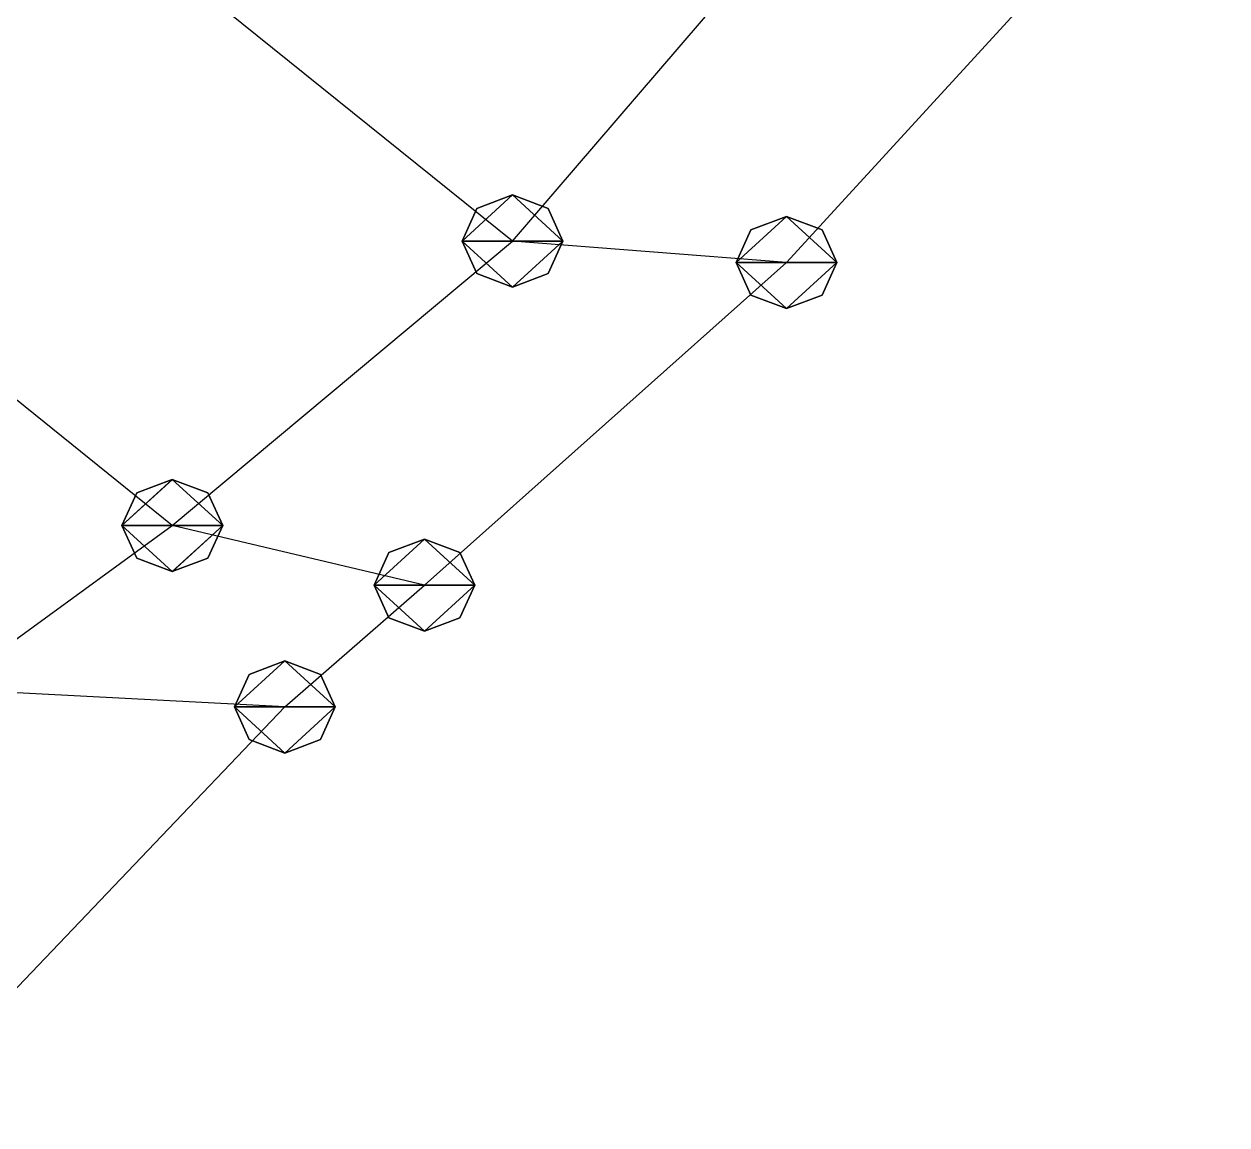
# Model space of a CAD drawing. Header units: metres. Extents: x -61 to 61, y -50 to 61.
# Drawn here: x 27.99 to 51.89, y -30.72 to -8.86 of the extents above; entities that cross this region are included whole.
import ezdxf

# ---------------------------------------------------------------- set-up
doc = ezdxf.new("R2010")
doc.units = ezdxf.units.M

msp = doc.modelspace()

# ---------------------------------------------------------------- linework, layer by layer
for p, q in [((43.13606, -13.591709, -204.21805), (51.88676, -4.0426865, -206.20111)), ((37.693893, -13.165009, -194.91241), (45.202286, -4.4221497, -196.72389)), ((37.693893, -13.165009, -194.91241), (29.811018, -6.824978, -191.51657)), ((30.937983, -18.816143, -202.59323), (22.653713, -12.145962, -199.07352)), ((37.693893, -12.250803, -195.31767), (36.986786, -12.518568, -195.19897)), ((37.693893, -12.250803, -195.31767), (36.986786, -12.518568, -195.19897)), ((38.401, -12.518568, -195.19897), (37.693893, -12.250803, -195.31767)), ((38.401, -12.518568, -195.19897), (37.693893, -12.250803, -195.31767)), ((36.986786, -12.518568, -195.19897), (36.693893, -13.165009, -194.91241)), ((36.986786, -12.518568, -195.19897), (36.693893, -13.165009, -194.91241)), ((38.693893, -13.165009, -194.91241), (38.401, -12.518568, -195.19897)), ((38.693893, -13.165009, -194.91241), (38.401, -12.518568, -195.19897)), ((43.13606, -12.677504, -204.6233), (42.42895, -12.945269, -204.50461)), ((43.13606, -12.677504, -204.6233), (42.42895, -12.945269, -204.50461)), ((43.843166, -12.945269, -204.50461), (43.13606, -12.677504, -204.6233)), ((43.843166, -12.945269, -204.50461), (43.13606, -12.677504, -204.6233)), ((42.42895, -12.945269, -204.50461), (42.13606, -13.591709, -204.21805)), ((42.42895, -12.945269, -204.50461), (42.13606, -13.591709, -204.21805)), ((44.13606, -13.591709, -204.21805), (43.843166, -12.945269, -204.50461)), ((44.13606, -13.591709, -204.21805), (43.843166, -12.945269, -204.50461)), ((30.937983, -18.816143, -202.59323), (37.693893, -13.165009, -194.91241)), ((36.693893, -13.165009, -194.91241), (36.986786, -13.811449, -194.62585)), ((36.693893, -13.165009, -194.91241), (36.986786, -13.811449, -194.62585)), ((43.13606, -13.591709, -204.21805), (37.693893, -13.165009, -194.91241)), ((38.401, -13.811449, -194.62585), (38.693893, -13.165009, -194.91241)), ((38.401, -13.811449, -194.62585), (38.693893, -13.165009, -194.91241)), ((35.944374, -20.002192, -212.99754), (43.13606, -13.591709, -204.21805)), ((42.13606, -13.591709, -204.21805), (42.42895, -14.23815, -203.93149)), ((42.13606, -13.591709, -204.21805), (42.42895, -14.23815, -203.93149)), ((43.843166, -14.23815, -203.93149), (44.13606, -13.591709, -204.21805)), ((43.843166, -14.23815, -203.93149), (44.13606, -13.591709, -204.21805)), ((36.986786, -13.811449, -194.62585), (37.693893, -14.079214, -194.50716)), ((36.986786, -13.811449, -194.62585), (37.693893, -14.079214, -194.50716)), ((37.693893, -14.079214, -194.50716), (38.401, -13.811449, -194.62585)), ((37.693893, -14.079214, -194.50716), (38.401, -13.811449, -194.62585)), ((42.42895, -14.23815, -203.93149), (43.13606, -14.505915, -203.81279)), ((42.42895, -14.23815, -203.93149), (43.13606, -14.505915, -203.81279)), ((43.13606, -14.505915, -203.81279), (43.843166, -14.23815, -203.93149)), ((43.13606, -14.505915, -203.81279), (43.843166, -14.23815, -203.93149)), ((30.937983, -17.901937, -202.99849), (30.230875, -18.169703, -202.87979)), ((30.937983, -17.901937, -202.99849), (30.230875, -18.169703, -202.87979)), ((31.64509, -18.169703, -202.87979), (30.937983, -17.901937, -202.99849)), ((31.64509, -18.169703, -202.87979), (30.937983, -17.901937, -202.99849)), ((30.230875, -18.169703, -202.87979), (29.937983, -18.816143, -202.59323)), ((30.230875, -18.169703, -202.87979), (29.937983, -18.816143, -202.59323)), ((31.937983, -18.816143, -202.59323), (31.64509, -18.169703, -202.87979)), ((31.937983, -18.816143, -202.59323), (31.64509, -18.169703, -202.87979)), ((26.47131, -22.067352, -213.372), (30.937983, -18.816143, -202.59323)), ((29.937983, -18.816143, -202.59323), (30.230875, -19.462584, -202.30667)), ((29.937983, -18.816143, -202.59323), (30.230875, -19.462584, -202.30667)), ((35.944374, -20.002192, -212.99754), (30.937983, -18.816143, -202.59323)), ((31.64509, -19.462584, -202.30667), (31.937983, -18.816143, -202.59323)), ((31.64509, -19.462584, -202.30667), (31.937983, -18.816143, -202.59323)), ((35.944374, -19.087986, -213.4028), (35.237267, -19.355751, -213.2841)), ((35.944374, -19.087986, -213.4028), (35.237267, -19.355751, -213.2841)), ((36.65148, -19.355751, -213.2841), (35.944374, -19.087986, -213.4028)), ((36.65148, -19.355751, -213.2841), (35.944374, -19.087986, -213.4028)), ((30.230875, -19.462584, -202.30667), (30.937983, -19.730349, -202.18797)), ((30.230875, -19.462584, -202.30667), (30.937983, -19.730349, -202.18797)), ((30.937983, -19.730349, -202.18797), (31.64509, -19.462584, -202.30667)), ((30.937983, -19.730349, -202.18797), (31.64509, -19.462584, -202.30667)), ((35.237267, -19.355751, -213.2841), (34.944374, -20.002192, -212.99754)), ((35.237267, -19.355751, -213.2841), (34.944374, -20.002192, -212.99754)), ((36.944374, -20.002192, -212.99754), (36.65148, -19.355751, -213.2841)), ((36.944374, -20.002192, -212.99754), (36.65148, -19.355751, -213.2841)), ((33.171944, -22.421211, -228.02823), (35.944374, -20.002192, -212.99754)), ((34.944374, -20.002192, -212.99754), (35.237267, -20.648632, -212.71098)), ((34.944374, -20.002192, -212.99754), (35.237267, -20.648632, -212.71098)), ((36.65148, -20.648632, -212.71098), (36.944374, -20.002192, -212.99754)), ((36.65148, -20.648632, -212.71098), (36.944374, -20.002192, -212.99754)), ((35.237267, -20.648632, -212.71098), (35.944374, -20.916397, -212.59229)), ((35.237267, -20.648632, -212.71098), (35.944374, -20.916397, -212.59229)), ((35.944374, -20.916397, -212.59229), (36.65148, -20.648632, -212.71098)), ((35.944374, -20.916397, -212.59229), (36.65148, -20.648632, -212.71098)), ((33.171944, -21.507006, -228.43349), (32.464836, -21.77477, -228.31479)), ((33.171944, -21.507006, -228.43349), (32.464836, -21.77477, -228.31479)), ((33.87905, -21.77477, -228.31479), (33.171944, -21.507006, -228.43349)), ((33.87905, -21.77477, -228.31479), (33.171944, -21.507006, -228.43349)), ((32.464836, -21.77477, -228.31479), (32.171944, -22.421211, -228.02823)), ((32.464836, -21.77477, -228.31479), (32.171944, -22.421211, -228.02823)), ((34.171944, -22.421211, -228.02823), (33.87905, -21.77477, -228.31479)), ((34.171944, -22.421211, -228.02823), (33.87905, -21.77477, -228.31479)), ((33.171944, -22.421211, -228.02823), (26.47131, -22.067352, -213.372)), ((25.247553, -30.72377, -217.70511), (33.171944, -22.421211, -228.02823)), ((32.171944, -22.421211, -228.02823), (32.464836, -23.067652, -227.74167)), ((32.171944, -22.421211, -228.02823), (32.464836, -23.067652, -227.74167)), ((33.87905, -23.067652, -227.74167), (34.171944, -22.421211, -228.02823)), ((33.87905, -23.067652, -227.74167), (34.171944, -22.421211, -228.02823)), ((32.464836, -23.067652, -227.74167), (33.171944, -23.335417, -227.62297)), ((32.464836, -23.067652, -227.74167), (33.171944, -23.335417, -227.62297)), ((33.171944, -23.335417, -227.62297), (33.87905, -23.067652, -227.74167)), ((33.171944, -23.335417, -227.62297), (33.87905, -23.067652, -227.74167))]:
    msp.add_line(p, q)
for points in [[(36.693893, -13.165009, -194.91241), (36.986786, -12.518568, -195.19897), (37.693893, -12.250803, -195.31767), (37.693993, -12.250703, -195.31757)], [(36.693893, -13.165009, -194.91241), (36.986786, -12.518568, -195.19897), (37.693893, -12.250803, -195.31767), (37.693993, -12.250703, -195.31757)], [(36.693893, -13.165009, -194.91241), (37.693893, -12.250803, -195.31767), (38.693893, -13.165009, -194.91241), (38.693993, -13.164908, -194.91231)], [(36.693893, -13.165009, -194.91241), (37.693893, -12.250803, -195.31767), (38.693893, -13.165009, -194.91241), (38.693993, -13.164908, -194.91231)], [(37.693893, -12.250803, -195.31767), (38.401, -12.518568, -195.19897), (38.693893, -13.165009, -194.91241), (38.693993, -13.164908, -194.91231)], [(37.693893, -12.250803, -195.31767), (38.401, -12.518568, -195.19897), (38.693893, -13.165009, -194.91241), (38.693993, -13.164908, -194.91231)], [(42.13606, -13.591709, -204.21805), (42.42895, -12.945269, -204.50461), (43.13606, -12.677504, -204.6233), (43.136158, -12.677403, -204.6232)], [(42.13606, -13.591709, -204.21805), (42.42895, -12.945269, -204.50461), (43.13606, -12.677504, -204.6233), (43.136158, -12.677403, -204.6232)], [(42.13606, -13.591709, -204.21805), (43.13606, -12.677504, -204.6233), (44.13606, -13.591709, -204.21805), (44.136158, -13.591609, -204.21794)], [(42.13606, -13.591709, -204.21805), (43.13606, -12.677504, -204.6233), (44.13606, -13.591709, -204.21805), (44.136158, -13.591609, -204.21794)], [(43.13606, -12.677504, -204.6233), (43.843166, -12.945269, -204.50461), (44.13606, -13.591709, -204.21805), (44.136158, -13.591609, -204.21794)], [(43.13606, -12.677504, -204.6233), (43.843166, -12.945269, -204.50461), (44.13606, -13.591709, -204.21805), (44.136158, -13.591609, -204.21794)], [(37.693893, -14.079214, -194.50716), (36.986786, -13.811449, -194.62585), (36.693893, -13.165009, -194.91241), (36.693993, -13.164908, -194.91231)], [(38.693893, -13.165009, -194.91241), (37.693893, -14.079214, -194.50716), (36.693893, -13.165009, -194.91241), (36.693993, -13.164908, -194.91231)], [(37.693893, -14.079214, -194.50716), (36.986786, -13.811449, -194.62585), (36.693893, -13.165009, -194.91241), (36.693993, -13.164908, -194.91231)], [(38.693893, -13.165009, -194.91241), (37.693893, -14.079214, -194.50716), (36.693893, -13.165009, -194.91241), (36.693993, -13.164908, -194.91231)], [(38.693893, -13.165009, -194.91241), (38.401, -13.811449, -194.62585), (37.693893, -14.079214, -194.50716), (37.693993, -14.079114, -194.50705)], [(38.693893, -13.165009, -194.91241), (38.401, -13.811449, -194.62585), (37.693893, -14.079214, -194.50716), (37.693993, -14.079114, -194.50705)], [(43.13606, -14.505915, -203.81279), (42.42895, -14.23815, -203.93149), (42.13606, -13.591709, -204.21805), (42.136158, -13.591609, -204.21794)], [(44.13606, -13.591709, -204.21805), (43.13606, -14.505915, -203.81279), (42.13606, -13.591709, -204.21805), (42.136158, -13.591609, -204.21794)], [(43.13606, -14.505915, -203.81279), (42.42895, -14.23815, -203.93149), (42.13606, -13.591709, -204.21805), (42.136158, -13.591609, -204.21794)], [(44.13606, -13.591709, -204.21805), (43.13606, -14.505915, -203.81279), (42.13606, -13.591709, -204.21805), (42.136158, -13.591609, -204.21794)], [(44.13606, -13.591709, -204.21805), (43.843166, -14.23815, -203.93149), (43.13606, -14.505915, -203.81279), (43.136158, -14.505815, -203.81268)], [(44.13606, -13.591709, -204.21805), (43.843166, -14.23815, -203.93149), (43.13606, -14.505915, -203.81279), (43.136158, -14.505815, -203.81268)], [(29.937983, -18.816143, -202.59323), (30.230875, -18.169703, -202.87979), (30.937983, -17.901937, -202.99849), (30.938082, -17.901838, -202.99838)], [(29.937983, -18.816143, -202.59323), (30.230875, -18.169703, -202.87979), (30.937983, -17.901937, -202.99849), (30.938082, -17.901838, -202.99838)], [(29.937983, -18.816143, -202.59323), (30.937983, -17.901937, -202.99849), (31.937983, -18.816143, -202.59323), (31.938082, -18.816044, -202.59312)], [(29.937983, -18.816143, -202.59323), (30.937983, -17.901937, -202.99849), (31.937983, -18.816143, -202.59323), (31.938082, -18.816044, -202.59312)], [(30.937983, -17.901937, -202.99849), (31.64509, -18.169703, -202.87979), (31.937983, -18.816143, -202.59323), (31.938082, -18.816044, -202.59312)], [(30.937983, -17.901937, -202.99849), (31.64509, -18.169703, -202.87979), (31.937983, -18.816143, -202.59323), (31.938082, -18.816044, -202.59312)], [(30.937983, -19.730349, -202.18797), (30.230875, -19.462584, -202.30667), (29.937983, -18.816143, -202.59323), (29.938082, -18.816044, -202.59312)], [(31.937983, -18.816143, -202.59323), (30.937983, -19.730349, -202.18797), (29.937983, -18.816143, -202.59323), (29.938082, -18.816044, -202.59312)], [(30.937983, -19.730349, -202.18797), (30.230875, -19.462584, -202.30667), (29.937983, -18.816143, -202.59323), (29.938082, -18.816044, -202.59312)], [(31.937983, -18.816143, -202.59323), (30.937983, -19.730349, -202.18797), (29.937983, -18.816143, -202.59323), (29.938082, -18.816044, -202.59312)], [(31.937983, -18.816143, -202.59323), (31.64509, -19.462584, -202.30667), (30.937983, -19.730349, -202.18797), (30.938082, -19.73025, -202.18787)], [(31.937983, -18.816143, -202.59323), (31.64509, -19.462584, -202.30667), (30.937983, -19.730349, -202.18797), (30.938082, -19.73025, -202.18787)], [(34.944374, -20.002192, -212.99754), (35.237267, -19.355751, -213.2841), (35.944374, -19.087986, -213.4028), (35.944473, -19.087887, -213.4027)], [(34.944374, -20.002192, -212.99754), (35.237267, -19.355751, -213.2841), (35.944374, -19.087986, -213.4028), (35.944473, -19.087887, -213.4027)], [(34.944374, -20.002192, -212.99754), (35.944374, -19.087986, -213.4028), (36.944374, -20.002192, -212.99754), (36.944473, -20.002092, -212.99744)], [(34.944374, -20.002192, -212.99754), (35.944374, -19.087986, -213.4028), (36.944374, -20.002192, -212.99754), (36.944473, -20.002092, -212.99744)], [(35.944374, -19.087986, -213.4028), (36.65148, -19.355751, -213.2841), (36.944374, -20.002192, -212.99754), (36.944473, -20.002092, -212.99744)], [(35.944374, -19.087986, -213.4028), (36.65148, -19.355751, -213.2841), (36.944374, -20.002192, -212.99754), (36.944473, -20.002092, -212.99744)], [(35.944374, -20.916397, -212.59229), (35.237267, -20.648632, -212.71098), (34.944374, -20.002192, -212.99754), (34.944473, -20.002092, -212.99744)], [(36.944374, -20.002192, -212.99754), (35.944374, -20.916397, -212.59229), (34.944374, -20.002192, -212.99754), (34.944473, -20.002092, -212.99744)], [(35.944374, -20.916397, -212.59229), (35.237267, -20.648632, -212.71098), (34.944374, -20.002192, -212.99754), (34.944473, -20.002092, -212.99744)], [(36.944374, -20.002192, -212.99754), (35.944374, -20.916397, -212.59229), (34.944374, -20.002192, -212.99754), (34.944473, -20.002092, -212.99744)], [(36.944374, -20.002192, -212.99754), (36.65148, -20.648632, -212.71098), (35.944374, -20.916397, -212.59229), (35.944473, -20.916298, -212.59218)], [(36.944374, -20.002192, -212.99754), (36.65148, -20.648632, -212.71098), (35.944374, -20.916397, -212.59229), (35.944473, -20.916298, -212.59218)], [(32.171944, -22.421211, -228.02823), (32.464836, -21.77477, -228.31479), (33.171944, -21.507006, -228.43349), (33.172043, -21.506907, -228.43338)], [(32.171944, -22.421211, -228.02823), (32.464836, -21.77477, -228.31479), (33.171944, -21.507006, -228.43349), (33.172043, -21.506907, -228.43338)], [(32.171944, -22.421211, -228.02823), (33.171944, -21.507006, -228.43349), (34.171944, -22.421211, -228.02823), (34.172043, -22.421112, -228.02812)], [(32.171944, -22.421211, -228.02823), (33.171944, -21.507006, -228.43349), (34.171944, -22.421211, -228.02823), (34.172043, -22.421112, -228.02812)], [(33.171944, -21.507006, -228.43349), (33.87905, -21.77477, -228.31479), (34.171944, -22.421211, -228.02823), (34.172043, -22.421112, -228.02812)], [(33.171944, -21.507006, -228.43349), (33.87905, -21.77477, -228.31479), (34.171944, -22.421211, -228.02823), (34.172043, -22.421112, -228.02812)], [(33.171944, -23.335417, -227.62297), (32.464836, -23.067652, -227.74167), (32.171944, -22.421211, -228.02823), (32.172043, -22.421112, -228.02812)], [(34.171944, -22.421211, -228.02823), (33.171944, -23.335417, -227.62297), (32.171944, -22.421211, -228.02823), (32.172043, -22.421112, -228.02812)], [(33.171944, -23.335417, -227.62297), (32.464836, -23.067652, -227.74167), (32.171944, -22.421211, -228.02823), (32.172043, -22.421112, -228.02812)], [(34.171944, -22.421211, -228.02823), (33.171944, -23.335417, -227.62297), (32.171944, -22.421211, -228.02823), (32.172043, -22.421112, -228.02812)], [(34.171944, -22.421211, -228.02823), (33.87905, -23.067652, -227.74167), (33.171944, -23.335417, -227.62297), (33.172043, -23.335318, -227.62286)], [(34.171944, -22.421211, -228.02823), (33.87905, -23.067652, -227.74167), (33.171944, -23.335417, -227.62297), (33.172043, -23.335318, -227.62286)]]:
    msp.add_3dface(points)

doc.saveas('drawing.dxf')
